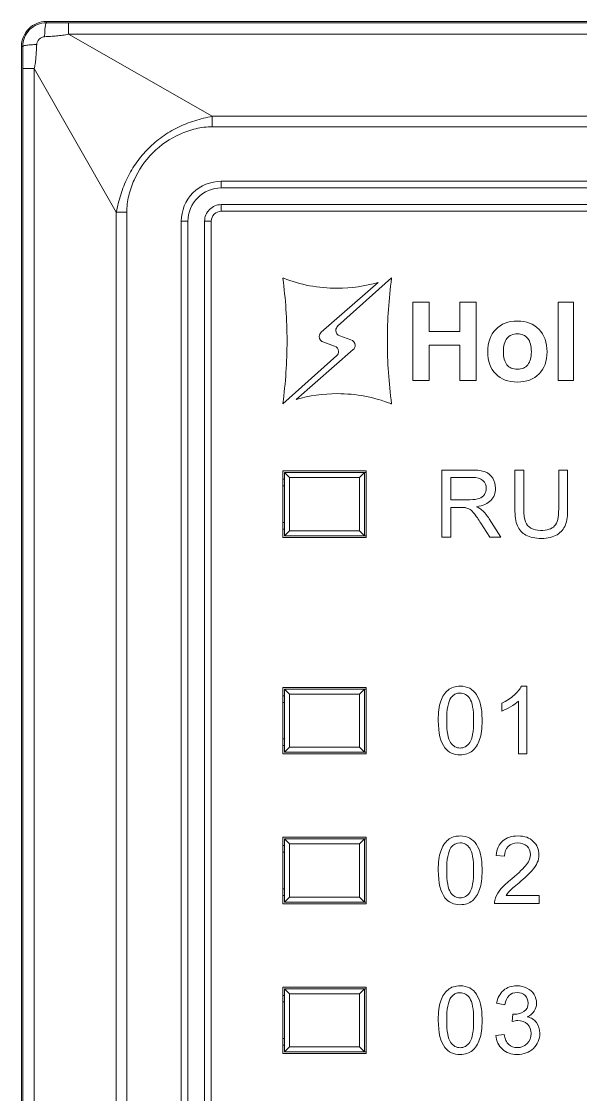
# Model space of a CAD drawing. Header units: millimetres. Extents: x 33157 to 59611, y -29750 to 1750.
# Drawn here: x 53865.92 to 53882.71, y -1703.41 to -1671.18 of the extents above; entities that cross this region are included whole.
import ezdxf

# ---------------------------------------------------------------- set-up
doc = ezdxf.new("R2010")
doc.units = ezdxf.units.MM
doc.layers.add('layer 1', color=7, linetype='Continuous', lineweight=18)

msp = doc.modelspace()

# ---------------------------------------------------------------- linework, layer by layer
at = {"layer": 'layer 1', "lineweight": 9}
for p, q in [((53866.666, -1671.185), (53866.666, -1671.222)), ((53867.33, -1671.222), (53867.33, -1671.564)), ((53865.916, -1671.935), (53865.916, -1770.435)), ((53865.954, -1672.599), (53865.954, -1672.599)), ((53865.954, -1672.599), (53865.954, -1769.77)), ((53866.295, -1672.599), (53866.295, -1672.599)), ((53866.295, -1672.599), (53866.295, -1769.77)), ((53871.646, -1674.031), (53871.646, -1674.347)), ((53871.916, -1675.985), (53871.916, -1676.185)), ((53871.916, -1676.685), (53871.916, -1676.885)), ((53868.762, -1676.915), (53868.762, -1765.454)), ((53869.078, -1676.915), (53869.078, -1765.454)), ((53870.716, -1677.185), (53870.716, -1677.185)), ((53870.716, -1677.185), (53870.716, -1765.185)), ((53870.916, -1677.185), (53870.916, -1677.185)), ((53870.916, -1677.185), (53870.916, -1765.185)), ((53871.416, -1677.185), (53871.416, -1765.185)), ((53871.616, -1677.185), (53871.616, -1765.185)), ((53873.766, -1684.685), (53873.766, -1686.685)), ((53873.816, -1684.735), (53873.816, -1686.635)), ((53873.966, -1684.885), (53873.966, -1686.485)), ((53876.066, -1684.885), (53876.066, -1686.485)), ((53876.216, -1684.735), (53876.216, -1686.635)), ((53876.266, -1684.685), (53876.266, -1686.685)), ((53873.766, -1691.185), (53873.766, -1693.185)), ((53873.816, -1691.235), (53873.816, -1693.135)), ((53873.966, -1691.385), (53873.966, -1692.985)), ((53876.066, -1691.385), (53876.066, -1692.985)), ((53876.216, -1691.235), (53876.216, -1693.135)), ((53876.266, -1691.185), (53876.266, -1693.185)), ((53873.766, -1695.685), (53873.766, -1697.685)), ((53873.816, -1695.735), (53873.816, -1697.635)), ((53873.966, -1695.885), (53873.966, -1697.485)), ((53876.066, -1695.885), (53876.066, -1697.485)), ((53876.216, -1695.735), (53876.216, -1697.635)), ((53876.266, -1695.685), (53876.266, -1697.685)), ((53873.766, -1700.185), (53873.766, -1702.185)), ((53873.816, -1700.235), (53873.816, -1702.135)), ((53873.966, -1700.385), (53873.966, -1701.985)), ((53876.066, -1700.385), (53876.066, -1701.985)), ((53876.216, -1700.235), (53876.216, -1702.135)), ((53876.266, -1700.185), (53876.266, -1702.185))]:
    msp.add_line(p, q, dxfattribs=at)
for points, knots in [([(53866.666, -1671.185), (53866.467, -1671.185), (53866.276, -1671.264), (53866.136, -1671.404), (53865.995, -1671.545), (53865.916, -1671.736), (53865.916, -1671.935)], [0, 0, 0, 0, 170798.484175, 170798.484175, 170798.484175, 341596.968351, 341596.968351, 341596.968351, 341596.968351]), ([(53866.666, -1671.222), (53866.477, -1671.222), (53866.295, -1671.297), (53866.162, -1671.43), (53866.028, -1671.564), (53865.953, -1671.746), (53865.953, -1671.935)], [0, 0, 0, 0, 170798.637232, 170798.637232, 170798.637232, 341597.274464, 341597.274464, 341597.274464, 341597.274464]), ([(53866.666, -1671.222), (53866.661, -1671.222), (53866.659, -1671.227), (53866.656, -1671.231), (53866.652, -1671.239), (53866.649, -1671.247), (53866.647, -1671.255), (53866.643, -1671.267), (53866.64, -1671.28), (53866.638, -1671.293), (53866.634, -1671.31), (53866.632, -1671.327), (53866.63, -1671.344), (53866.624, -1671.388), (53866.62, -1671.433), (53866.617, -1671.479), (53866.614, -1671.533), (53866.611, -1671.588), (53866.61, -1671.642)], [0, 0, 0, 0, 145004.452094, 145004.452094, 145004.452094, 290008.904189, 290008.904189, 290008.904189, 435013.356283, 435013.356283, 435013.356283, 580017.808377, 580017.808377, 580017.808377, 725022.260472, 725022.260472, 725022.260472, 870026.712566, 870026.712566, 870026.712566, 870026.712566]), ([(53866.373, -1671.879), (53866.376, -1671.82), (53866.404, -1671.76), (53866.448, -1671.717), (53866.491, -1671.673), (53866.551, -1671.645), (53866.61, -1671.642)], [0, 0, 0, 0, 170800.47714, 170800.47714, 170800.47714, 341600.954279, 341600.954279, 341600.954279, 341600.954279]), ([(53866.61, -1671.642), (53866.671, -1671.639), (53866.731, -1671.635), (53866.791, -1671.632), (53866.851, -1671.628), (53866.912, -1671.624), (53866.972, -1671.619), (53867.032, -1671.614), (53867.092, -1671.609), (53867.153, -1671.601), (53867.213, -1671.594), (53867.274, -1671.586), (53867.33, -1671.564)], [0, 0, 0, 0, 151454.437121, 151454.437121, 151454.437121, 302908.874242, 302908.874242, 302908.874242, 454363.311363, 454363.311363, 454363.311363, 605817.748484, 605817.748484, 605817.748484, 605817.748484]), ([(53865.953, -1671.935), (53865.953, -1671.93), (53865.958, -1671.927), (53865.962, -1671.925), (53865.97, -1671.92), (53865.978, -1671.918), (53865.986, -1671.916), (53865.998, -1671.912), (53866.011, -1671.909), (53866.024, -1671.907), (53866.041, -1671.903), (53866.058, -1671.901), (53866.075, -1671.899), (53866.12, -1671.893), (53866.165, -1671.889), (53866.21, -1671.886), (53866.264, -1671.882), (53866.319, -1671.88), (53866.373, -1671.879)], [0, 0, 0, 0, 145003.692636, 145003.692636, 145003.692636, 290007.385273, 290007.385273, 290007.385273, 435011.077909, 435011.077909, 435011.077909, 580014.770545, 580014.770545, 580014.770545, 725018.463182, 725018.463182, 725018.463182, 870022.155818, 870022.155818, 870022.155818, 870022.155818]), ([(53866.295, -1672.599), (53866.307, -1672.571), (53866.313, -1672.541), (53866.319, -1672.511), (53866.325, -1672.482), (53866.329, -1672.452), (53866.333, -1672.422), (53866.34, -1672.362), (53866.346, -1672.301), (53866.35, -1672.241), (53866.355, -1672.181), (53866.359, -1672.12), (53866.363, -1672.06), (53866.367, -1672), (53866.37, -1671.939), (53866.373, -1671.879)], [0, 0, 0, 0, 147415.574369, 147415.574369, 147415.574369, 294831.148738, 294831.148738, 294831.148738, 442246.723106, 442246.723106, 442246.723106, 589662.297475, 589662.297475, 589662.297475, 737077.871844, 737077.871844, 737077.871844, 737077.871844]), ([(53871.646, -1674.031), (53871.558, -1674.053), (53871.47, -1674.072), (53871.382, -1674.094), (53871.293, -1674.116), (53871.206, -1674.14), (53871.119, -1674.167), (53870.946, -1674.221), (53870.776, -1674.288), (53870.613, -1674.367), (53870.449, -1674.447), (53870.292, -1674.54), (53870.144, -1674.645), (53869.996, -1674.751), (53869.857, -1674.868), (53869.728, -1674.997), (53869.6, -1675.126), (53869.482, -1675.265), (53869.377, -1675.413), (53869.271, -1675.561), (53869.178, -1675.718), (53869.099, -1675.882), (53869.019, -1676.045), (53868.953, -1676.215), (53868.898, -1676.388), (53868.871, -1676.475), (53868.847, -1676.562), (53868.825, -1676.651), (53868.803, -1676.739), (53868.784, -1676.827), (53868.762, -1676.915)], [0, 0, 0, 0, 139857.089901, 139857.089901, 139857.089901, 279714.179802, 279714.179802, 279714.179802, 419571.269704, 419571.269704, 419571.269704, 559428.359605, 559428.359605, 559428.359605, 699285.449506, 699285.449506, 699285.449506, 839142.539407, 839142.539407, 839142.539407, 978999.629309, 978999.629309, 978999.629309, 1118856.71921, 1118856.71921, 1118856.71921, 1258713.809111, 1258713.809111, 1258713.809111, 1398570.899012, 1398570.899012, 1398570.899012, 1398570.899012]), ([(53871.646, -1674.347), (53871.48, -1674.347), (53871.314, -1674.369), (53871.152, -1674.407), (53870.99, -1674.445), (53870.832, -1674.499), (53870.68, -1674.567), (53870.377, -1674.703), (53870.098, -1674.895), (53869.862, -1675.131), (53869.626, -1675.367), (53869.434, -1675.646), (53869.298, -1675.949), (53869.23, -1676.1), (53869.176, -1676.259), (53869.138, -1676.421), (53869.1, -1676.583), (53869.078, -1676.749), (53869.078, -1676.915)], [0, 0, 0, 0, 145017.26239, 145017.26239, 145017.26239, 290034.52478, 290034.52478, 290034.52478, 435051.78717, 435051.78717, 435051.78717, 580069.04956, 580069.04956, 580069.04956, 725086.31195, 725086.31195, 725086.31195, 870103.57434, 870103.57434, 870103.57434, 870103.57434]), ([(53871.916, -1675.985), (53871.598, -1675.985), (53871.292, -1676.111), (53871.067, -1676.336), (53870.842, -1676.561), (53870.716, -1676.867), (53870.716, -1677.185)], [0, 0, 0, 0, 170821.543435, 170821.543435, 170821.543435, 341643.086869, 341643.086869, 341643.086869, 341643.086869]), ([(53871.916, -1676.185), (53871.651, -1676.185), (53871.396, -1676.29), (53871.209, -1676.478), (53871.021, -1676.665), (53870.916, -1676.92), (53870.916, -1677.185)], [0, 0, 0, 0, 170822.375463, 170822.375463, 170822.375463, 341644.750927, 341644.750927, 341644.750927, 341644.750927]), ([(53871.916, -1676.685), (53871.783, -1676.685), (53871.656, -1676.737), (53871.562, -1676.831), (53871.469, -1676.925), (53871.416, -1677.052), (53871.416, -1677.185)], [0, 0, 0, 0, 170824.456012, 170824.456012, 170824.456012, 341648.912024, 341648.912024, 341648.912024, 341648.912024]), ([(53871.916, -1676.885), (53871.836, -1676.885), (53871.76, -1676.916), (53871.704, -1676.973), (53871.648, -1677.029), (53871.616, -1677.105), (53871.616, -1677.185)], [0, 0, 0, 0, 170825.288193, 170825.288193, 170825.288193, 341650.576386, 341650.576386, 341650.576386, 341650.576386])]:
    msp.add_open_spline(points, degree=3, knots=knots, dxfattribs=at)
for points in [[(53899.866, -1671.185), (53899.866, -1671.185), (53866.666, -1671.185), (53866.666, -1671.185)], [(53866.666, -1671.222), (53866.887, -1671.222), (53867.109, -1671.222), (53867.33, -1671.222)], [(53867.33, -1671.222), (53867.33, -1671.222), (53899.202, -1671.222), (53899.202, -1671.222)], [(53867.33, -1671.564), (53867.33, -1671.564), (53899.202, -1671.564), (53899.202, -1671.564)], [(53867.33, -1671.564), (53867.33, -1671.564), (53871.646, -1674.031), (53871.646, -1674.031)], [(53865.953, -1671.935), (53865.953, -1671.935), (53865.916, -1671.935), (53865.916, -1671.935)], [(53865.954, -1672.599), (53865.954, -1672.378), (53865.953, -1672.156), (53865.953, -1671.935)], [(53865.954, -1672.599), (53865.954, -1672.599), (53866.295, -1672.599), (53866.295, -1672.599)], [(53866.295, -1672.599), (53866.295, -1672.599), (53868.762, -1676.915), (53868.762, -1676.915)], [(53894.885, -1674.031), (53894.885, -1674.031), (53871.646, -1674.031), (53871.646, -1674.031)], [(53894.885, -1674.347), (53894.885, -1674.347), (53871.646, -1674.347), (53871.646, -1674.347)], [(53871.916, -1675.985), (53871.916, -1675.985), (53894.616, -1675.985), (53894.616, -1675.985)], [(53871.916, -1676.185), (53871.916, -1676.185), (53894.616, -1676.185), (53894.616, -1676.185)], [(53894.616, -1676.685), (53894.616, -1676.685), (53871.916, -1676.685), (53871.916, -1676.685)], [(53894.616, -1676.885), (53894.616, -1676.885), (53871.916, -1676.885), (53871.916, -1676.885)], [(53869.078, -1676.915), (53869.078, -1676.915), (53868.762, -1676.915), (53868.762, -1676.915)], [(53870.716, -1677.185), (53870.716, -1677.185), (53870.916, -1677.185), (53870.916, -1677.185)], [(53871.616, -1677.185), (53871.616, -1677.185), (53871.416, -1677.185), (53871.416, -1677.185)], [(53876.266, -1684.685), (53876.266, -1684.685), (53873.766, -1684.685), (53873.766, -1684.685)], [(53873.816, -1684.935), (53873.816, -1684.935), (53873.766, -1684.935), (53873.766, -1684.935)], [(53873.816, -1684.735), (53873.816, -1684.735), (53876.266, -1684.735), (53876.266, -1684.735)], [(53873.816, -1684.735), (53873.816, -1684.735), (53873.966, -1684.885), (53873.966, -1684.885)], [(53876.066, -1684.885), (53876.066, -1684.885), (53873.966, -1684.885), (53873.966, -1684.885)], [(53876.216, -1684.735), (53876.216, -1684.735), (53876.066, -1684.885), (53876.066, -1684.885)], [(53873.816, -1685.135), (53873.816, -1685.135), (53873.766, -1685.135), (53873.766, -1685.135)], [(53873.766, -1686.235), (53873.766, -1686.235), (53873.816, -1686.235), (53873.816, -1686.235)], [(53873.766, -1686.435), (53873.766, -1686.435), (53873.816, -1686.435), (53873.816, -1686.435)], [(53873.816, -1686.635), (53873.816, -1686.635), (53873.966, -1686.485), (53873.966, -1686.485)], [(53873.966, -1686.485), (53873.966, -1686.485), (53876.066, -1686.485), (53876.066, -1686.485)], [(53876.216, -1686.635), (53876.216, -1686.635), (53876.066, -1686.485), (53876.066, -1686.485)], [(53873.766, -1686.685), (53873.766, -1686.685), (53876.266, -1686.685), (53876.266, -1686.685)], [(53873.816, -1686.635), (53873.816, -1686.635), (53876.266, -1686.635), (53876.266, -1686.635)], [(53876.266, -1691.185), (53876.266, -1691.185), (53873.766, -1691.185), (53873.766, -1691.185)], [(53873.816, -1691.235), (53873.816, -1691.235), (53876.266, -1691.235), (53876.266, -1691.235)], [(53873.816, -1691.235), (53873.816, -1691.235), (53873.966, -1691.385), (53873.966, -1691.385)], [(53876.066, -1691.385), (53876.066, -1691.385), (53873.966, -1691.385), (53873.966, -1691.385)], [(53876.216, -1691.235), (53876.216, -1691.235), (53876.066, -1691.385), (53876.066, -1691.385)], [(53873.816, -1691.435), (53873.816, -1691.435), (53873.766, -1691.435), (53873.766, -1691.435)], [(53873.816, -1691.635), (53873.816, -1691.635), (53873.766, -1691.635), (53873.766, -1691.635)], [(53873.766, -1692.735), (53873.766, -1692.735), (53873.816, -1692.735), (53873.816, -1692.735)], [(53873.766, -1692.935), (53873.766, -1692.935), (53873.816, -1692.935), (53873.816, -1692.935)], [(53873.816, -1693.135), (53873.816, -1693.135), (53873.966, -1692.985), (53873.966, -1692.985)], [(53873.966, -1692.985), (53873.966, -1692.985), (53876.066, -1692.985), (53876.066, -1692.985)], [(53876.216, -1693.135), (53876.216, -1693.135), (53876.066, -1692.985), (53876.066, -1692.985)], [(53873.766, -1693.185), (53873.766, -1693.185), (53876.266, -1693.185), (53876.266, -1693.185)], [(53873.816, -1693.135), (53873.816, -1693.135), (53876.266, -1693.135), (53876.266, -1693.135)], [(53876.266, -1695.685), (53876.266, -1695.685), (53873.766, -1695.685), (53873.766, -1695.685)], [(53873.816, -1695.735), (53873.816, -1695.735), (53876.266, -1695.735), (53876.266, -1695.735)], [(53873.816, -1695.735), (53873.816, -1695.735), (53873.966, -1695.885), (53873.966, -1695.885)], [(53876.066, -1695.885), (53876.066, -1695.885), (53873.966, -1695.885), (53873.966, -1695.885)], [(53876.216, -1695.735), (53876.216, -1695.735), (53876.066, -1695.885), (53876.066, -1695.885)], [(53873.816, -1695.935), (53873.816, -1695.935), (53873.766, -1695.935), (53873.766, -1695.935)], [(53873.816, -1696.135), (53873.816, -1696.135), (53873.766, -1696.135), (53873.766, -1696.135)], [(53873.766, -1697.235), (53873.766, -1697.235), (53873.816, -1697.235), (53873.816, -1697.235)], [(53873.766, -1697.435), (53873.766, -1697.435), (53873.816, -1697.435), (53873.816, -1697.435)], [(53873.816, -1697.635), (53873.816, -1697.635), (53873.966, -1697.485), (53873.966, -1697.485)], [(53873.966, -1697.485), (53873.966, -1697.485), (53876.066, -1697.485), (53876.066, -1697.485)], [(53876.216, -1697.635), (53876.216, -1697.635), (53876.066, -1697.485), (53876.066, -1697.485)], [(53873.766, -1697.685), (53873.766, -1697.685), (53876.266, -1697.685), (53876.266, -1697.685)], [(53873.816, -1697.635), (53873.816, -1697.635), (53876.266, -1697.635), (53876.266, -1697.635)], [(53876.266, -1700.185), (53876.266, -1700.185), (53873.766, -1700.185), (53873.766, -1700.185)], [(53873.816, -1700.435), (53873.816, -1700.435), (53873.766, -1700.435), (53873.766, -1700.435)], [(53873.816, -1700.235), (53873.816, -1700.235), (53876.266, -1700.235), (53876.266, -1700.235)], [(53873.816, -1700.235), (53873.816, -1700.235), (53873.966, -1700.385), (53873.966, -1700.385)], [(53876.066, -1700.385), (53876.066, -1700.385), (53873.966, -1700.385), (53873.966, -1700.385)], [(53876.216, -1700.235), (53876.216, -1700.235), (53876.066, -1700.385), (53876.066, -1700.385)], [(53873.816, -1700.635), (53873.816, -1700.635), (53873.766, -1700.635), (53873.766, -1700.635)], [(53873.766, -1701.735), (53873.766, -1701.735), (53873.816, -1701.735), (53873.816, -1701.735)], [(53873.766, -1701.935), (53873.766, -1701.935), (53873.816, -1701.935), (53873.816, -1701.935)], [(53873.816, -1702.135), (53873.816, -1702.135), (53873.966, -1701.985), (53873.966, -1701.985)], [(53873.966, -1701.985), (53873.966, -1701.985), (53876.066, -1701.985), (53876.066, -1701.985)], [(53876.216, -1702.135), (53876.216, -1702.135), (53876.066, -1701.985), (53876.066, -1701.985)], [(53873.766, -1702.185), (53873.766, -1702.185), (53876.266, -1702.185), (53876.266, -1702.185)], [(53873.816, -1702.135), (53873.816, -1702.135), (53876.266, -1702.135), (53876.266, -1702.135)]]:
    msp.add_open_spline(points, degree=3, dxfattribs=at)
at = {"layer": 'layer 1'}
for points, knots in [([(53875.321, -1680.934), (53875.321, -1680.934), (53875.321, -1680.934), (53875.321, -1680.934), (53875.321, -1680.934), (53874.995, -1680.815), (53874.995, -1680.815), (53874.918, -1680.799), (53874.86, -1680.73), (53874.86, -1680.649), (53874.86, -1680.598), (53874.883, -1680.552), (53874.918, -1680.521), (53874.918, -1680.521), (53874.918, -1680.52), (53874.918, -1680.52), (53874.918, -1680.52), (53876.627, -1679.026), (53876.627, -1679.026), (53876.237, -1679.137), (53875.825, -1679.198), (53875.399, -1679.198), (53874.831, -1679.198), (53874.289, -1679.091), (53873.791, -1678.898), (53873.782, -1678.895), (53873.774, -1678.893), (53873.766, -1678.89), (53873.766, -1678.89), (53873.766, -1678.9), (53873.766, -1678.9), (53873.848, -1679.515), (53873.892, -1680.142), (53873.892, -1680.78), (53873.892, -1681.417), (53873.848, -1682.044), (53873.766, -1682.659), (53873.766, -1682.659), (53873.766, -1682.672), (53873.766, -1682.672), (53873.766, -1682.672), (53875.387, -1681.22), (53875.387, -1681.22), (53875.387, -1681.22), (53875.387, -1681.219), (53875.387, -1681.219), (53875.419, -1681.188), (53875.439, -1681.144), (53875.439, -1681.096), (53875.439, -1681.02), (53875.389, -1680.957), (53875.321, -1680.934)], [0, 0, 0, 0, 136635.567863, 136635.567863, 136635.567863, 273271.135725, 273271.135725, 273271.135725, 409906.703588, 409906.703588, 409906.703588, 546542.271451, 546542.271451, 546542.271451, 683177.839313, 683177.839313, 683177.839313, 819813.407176, 819813.407176, 819813.407176, 956448.975039, 956448.975039, 956448.975039, 1093084.542901, 1093084.542901, 1093084.542901, 1229720.110764, 1229720.110764, 1229720.110764, 1366355.678627, 1366355.678627, 1366355.678627, 1502991.24649, 1502991.24649, 1502991.24649, 1639626.814352, 1639626.814352, 1639626.814352, 1776262.382215, 1776262.382215, 1776262.382215, 1912897.950078, 1912897.950078, 1912897.950078, 2049533.51794, 2049533.51794, 2049533.51794, 2186169.085803, 2186169.085803, 2186169.085803, 2322804.653666, 2322804.653666, 2322804.653666, 2322804.653666]), ([(53875.477, -1680.626), (53875.477, -1680.626), (53875.477, -1680.627), (53875.477, -1680.627), (53875.477, -1680.627), (53875.803, -1680.746), (53875.803, -1680.746), (53875.88, -1680.762), (53875.938, -1680.83), (53875.938, -1680.912), (53875.938, -1680.963), (53875.915, -1681.009), (53875.879, -1681.04), (53875.879, -1681.04), (53875.88, -1681.041), (53875.88, -1681.041), (53875.88, -1681.041), (53874.171, -1682.535), (53874.171, -1682.535), (53874.561, -1682.424), (53874.973, -1682.363), (53875.399, -1682.363), (53875.966, -1682.363), (53876.508, -1682.47), (53877.007, -1682.663), (53877.015, -1682.666), (53877.024, -1682.669), (53877.032, -1682.671), (53877.032, -1682.671), (53877.032, -1682.661), (53877.032, -1682.661), (53876.949, -1682.046), (53876.906, -1681.419), (53876.906, -1680.781), (53876.906, -1680.144), (53876.949, -1679.517), (53877.032, -1678.902), (53877.032, -1678.902), (53877.032, -1678.889), (53877.032, -1678.889), (53877.032, -1678.889), (53875.411, -1680.341), (53875.411, -1680.341), (53875.411, -1680.341), (53875.411, -1680.342), (53875.411, -1680.342), (53875.379, -1680.373), (53875.358, -1680.417), (53875.358, -1680.465), (53875.358, -1680.541), (53875.408, -1680.604), (53875.477, -1680.626)], [0, 0, 0, 0, 136640.738205, 136640.738205, 136640.738205, 273281.476409, 273281.476409, 273281.476409, 409922.214614, 409922.214614, 409922.214614, 546562.952818, 546562.952818, 546562.952818, 683203.691023, 683203.691023, 683203.691023, 819844.429228, 819844.429228, 819844.429228, 956485.167432, 956485.167432, 956485.167432, 1093125.905637, 1093125.905637, 1093125.905637, 1229766.643841, 1229766.643841, 1229766.643841, 1366407.382046, 1366407.382046, 1366407.382046, 1503048.120251, 1503048.120251, 1503048.120251, 1639688.858455, 1639688.858455, 1639688.858455, 1776329.59666, 1776329.59666, 1776329.59666, 1912970.334864, 1912970.334864, 1912970.334864, 2049611.073069, 2049611.073069, 2049611.073069, 2186251.811273, 2186251.811273, 2186251.811273, 2322892.549478, 2322892.549478, 2322892.549478, 2322892.549478]), ([(53877.668, -1679.616), (53877.668, -1679.616), (53877.914, -1679.616), (53877.914, -1679.616), (53877.914, -1679.616), (53878.161, -1679.616), (53878.161, -1679.616), (53878.161, -1679.616), (53878.161, -1680.497), (53878.161, -1680.497), (53878.161, -1680.497), (53879.082, -1680.497), (53879.082, -1680.497), (53879.082, -1680.497), (53879.082, -1679.616), (53879.082, -1679.616), (53879.082, -1679.616), (53879.327, -1679.616), (53879.327, -1679.616), (53879.327, -1679.616), (53879.574, -1679.616), (53879.574, -1679.616), (53879.574, -1679.616), (53879.574, -1681.97), (53879.574, -1681.97), (53879.574, -1681.97), (53879.329, -1681.97), (53879.329, -1681.97), (53879.329, -1681.97), (53879.082, -1681.97), (53879.082, -1681.97), (53879.082, -1681.97), (53879.082, -1680.903), (53879.082, -1680.903), (53879.082, -1680.903), (53878.161, -1680.903), (53878.161, -1680.903), (53878.161, -1680.903), (53878.161, -1681.97), (53878.161, -1681.97), (53878.161, -1681.97), (53877.915, -1681.97), (53877.915, -1681.97), (53877.915, -1681.97), (53877.668, -1681.97), (53877.668, -1681.97), (53877.668, -1681.97), (53877.668, -1679.616), (53877.668, -1679.616)], [0, 0, 0, 0, 136981.13432, 136981.13432, 136981.13432, 273962.268641, 273962.268641, 273962.268641, 410943.402961, 410943.402961, 410943.402961, 547924.537282, 547924.537282, 547924.537282, 684905.671602, 684905.671602, 684905.671602, 821886.805922, 821886.805922, 821886.805922, 958867.940243, 958867.940243, 958867.940243, 1095849.074563, 1095849.074563, 1095849.074563, 1232830.208883, 1232830.208883, 1232830.208883, 1369811.343204, 1369811.343204, 1369811.343204, 1506792.477524, 1506792.477524, 1506792.477524, 1643773.611845, 1643773.611845, 1643773.611845, 1780754.746165, 1780754.746165, 1780754.746165, 1917735.880485, 1917735.880485, 1917735.880485, 2054717.014806, 2054717.014806, 2054717.014806, 2191698.149126, 2191698.149126, 2191698.149126, 2191698.149126]), ([(53882.036, -1679.616), (53882.036, -1679.616), (53882.264, -1679.616), (53882.264, -1679.616), (53882.264, -1679.616), (53882.495, -1679.616), (53882.495, -1679.616), (53882.495, -1679.616), (53882.495, -1681.97), (53882.495, -1681.97), (53882.495, -1681.97), (53882.266, -1681.97), (53882.266, -1681.97), (53882.266, -1681.97), (53882.036, -1681.97), (53882.036, -1681.97), (53882.036, -1681.97), (53882.036, -1679.616), (53882.036, -1679.616)], [0, 0, 0, 0, 145057.111136, 145057.111136, 145057.111136, 290114.222271, 290114.222271, 290114.222271, 435171.333407, 435171.333407, 435171.333407, 580228.444542, 580228.444542, 580228.444542, 725285.555678, 725285.555678, 725285.555678, 870342.666813, 870342.666813, 870342.666813, 870342.666813]), ([(53880.159, -1681.771), (53879.998, -1681.608), (53879.918, -1681.387), (53879.918, -1681.11), (53879.918, -1680.826), (53879.998, -1680.6), (53880.159, -1680.433), (53880.32, -1680.266), (53880.536, -1680.183), (53880.809, -1680.183), (53881.083, -1680.183), (53881.301, -1680.266), (53881.461, -1680.433), (53881.621, -1680.6), (53881.701, -1680.826), (53881.701, -1681.11), (53881.701, -1681.387), (53881.621, -1681.608), (53881.461, -1681.771), (53881.301, -1681.934), (53881.083, -1682.016), (53880.809, -1682.016), (53880.536, -1682.016), (53880.32, -1681.934), (53880.159, -1681.771)], [0, 0, 0, 0, 141827.052671, 141827.052671, 141827.052671, 283654.105342, 283654.105342, 283654.105342, 425481.158013, 425481.158013, 425481.158013, 567308.210683, 567308.210683, 567308.210683, 709135.263354, 709135.263354, 709135.263354, 850962.316025, 850962.316025, 850962.316025, 992789.368696, 992789.368696, 992789.368696, 1134616.421367, 1134616.421367, 1134616.421367, 1134616.421367]), ([(53881.122, -1681.497), (53881.194, -1681.407), (53881.23, -1681.276), (53881.23, -1681.104), (53881.23, -1680.929), (53881.194, -1680.795), (53881.122, -1680.704), (53881.05, -1680.613), (53880.946, -1680.568), (53880.809, -1680.568), (53880.672, -1680.568), (53880.568, -1680.613), (53880.496, -1680.704), (53880.425, -1680.795), (53880.389, -1680.929), (53880.389, -1681.104), (53880.389, -1681.276), (53880.425, -1681.407), (53880.496, -1681.497), (53880.568, -1681.586), (53880.672, -1681.631), (53880.809, -1681.631), (53880.946, -1681.631), (53881.05, -1681.586), (53881.122, -1681.497)], [0, 0, 0, 0, 141828.25407, 141828.25407, 141828.25407, 283656.508141, 283656.508141, 283656.508141, 425484.762211, 425484.762211, 425484.762211, 567313.016282, 567313.016282, 567313.016282, 709141.270352, 709141.270352, 709141.270352, 850969.524422, 850969.524422, 850969.524422, 992797.778493, 992797.778493, 992797.778493, 1134626.032563, 1134626.032563, 1134626.032563, 1134626.032563]), ([(53878.539, -1686.678), (53878.539, -1686.678), (53878.539, -1684.657), (53878.539, -1684.657), (53878.539, -1684.657), (53879.434, -1684.657), (53879.434, -1684.657), (53879.614, -1684.657), (53879.751, -1684.675), (53879.845, -1684.712), (53879.938, -1684.748), (53880.013, -1684.812), (53880.069, -1684.903), (53880.125, -1684.995), (53880.153, -1685.097), (53880.153, -1685.208), (53880.153, -1685.351), (53880.106, -1685.472), (53880.014, -1685.57), (53879.921, -1685.669), (53879.778, -1685.731), (53879.584, -1685.758), (53879.655, -1685.791), (53879.709, -1685.825), (53879.746, -1685.858), (53879.824, -1685.93), (53879.897, -1686.02), (53879.967, -1686.127), (53879.967, -1686.127), (53880.316, -1686.678), (53880.316, -1686.678), (53880.316, -1686.678), (53879.982, -1686.678), (53879.982, -1686.678), (53879.982, -1686.678), (53879.715, -1686.257), (53879.715, -1686.257), (53879.637, -1686.135), (53879.573, -1686.043), (53879.523, -1685.978), (53879.472, -1685.914), (53879.427, -1685.869), (53879.387, -1685.843), (53879.347, -1685.818), (53879.306, -1685.8), (53879.265, -1685.79), (53879.235, -1685.783), (53879.185, -1685.78), (53879.116, -1685.78), (53879.116, -1685.78), (53878.807, -1685.78), (53878.807, -1685.78), (53878.807, -1685.78), (53878.807, -1686.678), (53878.807, -1686.678), (53878.807, -1686.678), (53878.539, -1686.678), (53878.539, -1686.678)], [0, 0, 0, 0, 136179.93993, 136179.93993, 136179.93993, 272359.879859, 272359.879859, 272359.879859, 408539.819789, 408539.819789, 408539.819789, 544719.759718, 544719.759718, 544719.759718, 680899.699648, 680899.699648, 680899.699648, 817079.639577, 817079.639577, 817079.639577, 953259.579507, 953259.579507, 953259.579507, 1089439.519437, 1089439.519437, 1089439.519437, 1225619.459366, 1225619.459366, 1225619.459366, 1361799.399296, 1361799.399296, 1361799.399296, 1497979.339225, 1497979.339225, 1497979.339225, 1634159.279155, 1634159.279155, 1634159.279155, 1770339.219085, 1770339.219085, 1770339.219085, 1906519.159014, 1906519.159014, 1906519.159014, 2042699.098944, 2042699.098944, 2042699.098944, 2178879.038873, 2178879.038873, 2178879.038873, 2315058.978803, 2315058.978803, 2315058.978803, 2451238.918732, 2451238.918732, 2451238.918732, 2587418.858662, 2587418.858662, 2587418.858662, 2587418.858662]), ([(53882.051, -1684.657), (53882.051, -1684.657), (53882.32, -1684.657), (53882.32, -1684.657), (53882.32, -1684.657), (53882.32, -1685.824), (53882.32, -1685.824), (53882.32, -1686.027), (53882.297, -1686.188), (53882.251, -1686.308), (53882.205, -1686.427), (53882.122, -1686.524), (53882.003, -1686.599), (53881.883, -1686.674), (53881.726, -1686.712), (53881.531, -1686.712), (53881.343, -1686.712), (53881.188, -1686.679), (53881.068, -1686.614), (53880.948, -1686.548), (53880.862, -1686.454), (53880.811, -1686.331), (53880.759, -1686.207), (53880.734, -1686.038), (53880.734, -1685.824), (53880.734, -1685.824), (53880.734, -1684.657), (53880.734, -1684.657), (53880.734, -1684.657), (53881.002, -1684.657), (53881.002, -1684.657), (53881.002, -1684.657), (53881.002, -1685.823), (53881.002, -1685.823), (53881.002, -1685.999), (53881.018, -1686.129), (53881.051, -1686.212), (53881.083, -1686.295), (53881.138, -1686.359), (53881.218, -1686.404), (53881.297, -1686.449), (53881.394, -1686.472), (53881.508, -1686.472), (53881.704, -1686.472), (53881.844, -1686.427), (53881.927, -1686.338), (53882.01, -1686.249), (53882.051, -1686.077), (53882.051, -1685.823), (53882.051, -1685.823), (53882.051, -1684.657), (53882.051, -1684.657)], [0, 0, 0, 0, 136659.719493, 136659.719493, 136659.719493, 273319.438985, 273319.438985, 273319.438985, 409979.158478, 409979.158478, 409979.158478, 546638.877971, 546638.877971, 546638.877971, 683298.597463, 683298.597463, 683298.597463, 819958.316956, 819958.316956, 819958.316956, 956618.036449, 956618.036449, 956618.036449, 1093277.755942, 1093277.755942, 1093277.755942, 1229937.475434, 1229937.475434, 1229937.475434, 1366597.194927, 1366597.194927, 1366597.194927, 1503256.91442, 1503256.91442, 1503256.91442, 1639916.633912, 1639916.633912, 1639916.633912, 1776576.353405, 1776576.353405, 1776576.353405, 1913236.072898, 1913236.072898, 1913236.072898, 2049895.79239, 2049895.79239, 2049895.79239, 2186555.511883, 2186555.511883, 2186555.511883, 2323215.231376, 2323215.231376, 2323215.231376, 2323215.231376]), ([(53878.807, -1685.549), (53878.807, -1685.549), (53879.381, -1685.549), (53879.381, -1685.549), (53879.503, -1685.549), (53879.598, -1685.536), (53879.667, -1685.511), (53879.735, -1685.486), (53879.787, -1685.445), (53879.823, -1685.389), (53879.858, -1685.334), (53879.876, -1685.274), (53879.876, -1685.208), (53879.876, -1685.113), (53879.842, -1685.034), (53879.773, -1684.972), (53879.704, -1684.91), (53879.595, -1684.88), (53879.445, -1684.88), (53879.445, -1684.88), (53878.807, -1684.88), (53878.807, -1684.88), (53878.807, -1684.88), (53878.807, -1685.549), (53878.807, -1685.549)], [0, 0, 0, 0, 141831.216941, 141831.216941, 141831.216941, 283662.433882, 283662.433882, 283662.433882, 425493.650823, 425493.650823, 425493.650823, 567324.867764, 567324.867764, 567324.867764, 709156.084705, 709156.084705, 709156.084705, 850987.301646, 850987.301646, 850987.301646, 992818.518586, 992818.518586, 992818.518586, 1134649.735527, 1134649.735527, 1134649.735527, 1134649.735527]), ([(53878.434, -1692.18), (53878.434, -1691.942), (53878.459, -1691.749), (53878.508, -1691.603), (53878.557, -1691.457), (53878.63, -1691.345), (53878.727, -1691.266), (53878.823, -1691.188), (53878.945, -1691.148), (53879.092, -1691.148), (53879.2, -1691.148), (53879.295, -1691.17), (53879.377, -1691.214), (53879.459, -1691.258), (53879.527, -1691.321), (53879.58, -1691.403), (53879.632, -1691.485), (53879.674, -1691.585), (53879.704, -1691.703), (53879.734, -1691.821), (53879.749, -1691.981), (53879.749, -1692.18), (53879.749, -1692.418), (53879.725, -1692.609), (53879.676, -1692.755), (53879.628, -1692.902), (53879.555, -1693.014), (53879.458, -1693.093), (53879.362, -1693.172), (53879.239, -1693.212), (53879.092, -1693.212), (53878.897, -1693.212), (53878.745, -1693.142), (53878.634, -1693.004), (53878.501, -1692.834), (53878.434, -1692.56), (53878.434, -1692.18)], [0, 0, 0, 0, 138612.278268, 138612.278268, 138612.278268, 277224.556536, 277224.556536, 277224.556536, 415836.834804, 415836.834804, 415836.834804, 554449.113072, 554449.113072, 554449.113072, 693061.39134, 693061.39134, 693061.39134, 831673.669607, 831673.669607, 831673.669607, 970285.947875, 970285.947875, 970285.947875, 1108898.226143, 1108898.226143, 1108898.226143, 1247510.504411, 1247510.504411, 1247510.504411, 1386122.782679, 1386122.782679, 1386122.782679, 1524735.060947, 1524735.060947, 1524735.060947, 1663347.339215, 1663347.339215, 1663347.339215, 1663347.339215]), ([(53878.688, -1692.181), (53878.688, -1692.514), (53878.727, -1692.735), (53878.804, -1692.844), (53878.882, -1692.954), (53878.978, -1693.008), (53879.092, -1693.008), (53879.206, -1693.008), (53879.302, -1692.953), (53879.379, -1692.844), (53879.457, -1692.734), (53879.495, -1692.513), (53879.495, -1692.181), (53879.495, -1691.849), (53879.457, -1691.628), (53879.379, -1691.519), (53879.302, -1691.409), (53879.205, -1691.355), (53879.089, -1691.355), (53878.975, -1691.355), (53878.884, -1691.403), (53878.816, -1691.499), (53878.731, -1691.622), (53878.688, -1691.85), (53878.688, -1692.181)], [0, 0, 0, 0, 141838.910678, 141838.910678, 141838.910678, 283677.821356, 283677.821356, 283677.821356, 425516.732034, 425516.732034, 425516.732034, 567355.642713, 567355.642713, 567355.642713, 709194.553391, 709194.553391, 709194.553391, 851033.464069, 851033.464069, 851033.464069, 992872.374747, 992872.374747, 992872.374747, 1134711.285425, 1134711.285425, 1134711.285425, 1134711.285425]), ([(53881.092, -1693.178), (53881.092, -1693.178), (53880.844, -1693.178), (53880.844, -1693.178), (53880.844, -1693.178), (53880.844, -1691.596), (53880.844, -1691.596), (53880.784, -1691.654), (53880.705, -1691.711), (53880.608, -1691.767), (53880.511, -1691.824), (53880.424, -1691.867), (53880.347, -1691.895), (53880.347, -1691.895), (53880.347, -1691.656), (53880.347, -1691.656), (53880.486, -1691.591), (53880.607, -1691.512), (53880.711, -1691.418), (53880.815, -1691.326), (53880.889, -1691.236), (53880.932, -1691.148), (53880.932, -1691.148), (53881.092, -1691.148), (53881.092, -1691.148), (53881.092, -1691.148), (53881.092, -1693.178), (53881.092, -1693.178)], [0, 0, 0, 0, 140671.468364, 140671.468364, 140671.468364, 281342.936728, 281342.936728, 281342.936728, 422014.405092, 422014.405092, 422014.405092, 562685.873455, 562685.873455, 562685.873455, 703357.341819, 703357.341819, 703357.341819, 844028.810183, 844028.810183, 844028.810183, 984700.278547, 984700.278547, 984700.278547, 1125371.746911, 1125371.746911, 1125371.746911, 1266043.215275, 1266043.215275, 1266043.215275, 1266043.215275]), ([(53878.434, -1696.68), (53878.434, -1696.442), (53878.459, -1696.249), (53878.508, -1696.103), (53878.557, -1695.957), (53878.63, -1695.845), (53878.727, -1695.766), (53878.823, -1695.688), (53878.945, -1695.648), (53879.092, -1695.648), (53879.2, -1695.648), (53879.295, -1695.67), (53879.377, -1695.714), (53879.459, -1695.758), (53879.527, -1695.821), (53879.58, -1695.903), (53879.632, -1695.985), (53879.674, -1696.085), (53879.704, -1696.203), (53879.734, -1696.321), (53879.749, -1696.481), (53879.749, -1696.68), (53879.749, -1696.918), (53879.725, -1697.109), (53879.676, -1697.255), (53879.628, -1697.402), (53879.555, -1697.514), (53879.458, -1697.593), (53879.362, -1697.672), (53879.239, -1697.712), (53879.092, -1697.712), (53878.897, -1697.712), (53878.745, -1697.642), (53878.634, -1697.504), (53878.501, -1697.334), (53878.434, -1697.06), (53878.434, -1696.68)], [0, 0, 0, 0, 138618.223621, 138618.223621, 138618.223621, 277236.447241, 277236.447241, 277236.447241, 415854.670862, 415854.670862, 415854.670862, 554472.894483, 554472.894483, 554472.894483, 693091.118103, 693091.118103, 693091.118103, 831709.341724, 831709.341724, 831709.341724, 970327.565345, 970327.565345, 970327.565345, 1108945.788966, 1108945.788966, 1108945.788966, 1247564.012586, 1247564.012586, 1247564.012586, 1386182.236207, 1386182.236207, 1386182.236207, 1524800.459828, 1524800.459828, 1524800.459828, 1663418.683448, 1663418.683448, 1663418.683448, 1663418.683448]), ([(53878.688, -1696.681), (53878.688, -1697.014), (53878.727, -1697.235), (53878.804, -1697.344), (53878.882, -1697.454), (53878.978, -1697.508), (53879.092, -1697.508), (53879.206, -1697.508), (53879.302, -1697.453), (53879.379, -1697.344), (53879.457, -1697.234), (53879.495, -1697.013), (53879.495, -1696.681), (53879.495, -1696.349), (53879.457, -1696.128), (53879.379, -1696.019), (53879.302, -1695.909), (53879.205, -1695.855), (53879.089, -1695.855), (53878.975, -1695.855), (53878.884, -1695.903), (53878.816, -1695.999), (53878.731, -1696.122), (53878.688, -1696.35), (53878.688, -1696.681)], [0, 0, 0, 0, 141844.994775, 141844.994775, 141844.994775, 283689.989549, 283689.989549, 283689.989549, 425534.984324, 425534.984324, 425534.984324, 567379.979098, 567379.979098, 567379.979098, 709224.973873, 709224.973873, 709224.973873, 851069.968647, 851069.968647, 851069.968647, 992914.963422, 992914.963422, 992914.963422, 1134759.958197, 1134759.958197, 1134759.958197, 1134759.958197]), ([(53881.462, -1697.441), (53881.462, -1697.441), (53881.462, -1697.678), (53881.462, -1697.678), (53881.462, -1697.678), (53880.124, -1697.678), (53880.124, -1697.678), (53880.122, -1697.618), (53880.132, -1697.561), (53880.153, -1697.505), (53880.187, -1697.414), (53880.242, -1697.324), (53880.318, -1697.236), (53880.394, -1697.148), (53880.502, -1697.047), (53880.643, -1696.932), (53880.861, -1696.751), (53881.01, -1696.609), (53881.088, -1696.504), (53881.166, -1696.398), (53881.205, -1696.299), (53881.205, -1696.204), (53881.205, -1696.106), (53881.17, -1696.023), (53881.099, -1695.956), (53881.028, -1695.888), (53880.936, -1695.855), (53880.823, -1695.855), (53880.703, -1695.855), (53880.607, -1695.89), (53880.535, -1695.962), (53880.463, -1696.033), (53880.427, -1696.132), (53880.426, -1696.258), (53880.426, -1696.258), (53880.172, -1696.233), (53880.172, -1696.233), (53880.189, -1696.043), (53880.255, -1695.898), (53880.369, -1695.798), (53880.483, -1695.698), (53880.636, -1695.648), (53880.829, -1695.648), (53881.022, -1695.648), (53881.176, -1695.702), (53881.289, -1695.81), (53881.402, -1695.918), (53881.459, -1696.051), (53881.459, -1696.21), (53881.459, -1696.291), (53881.442, -1696.371), (53881.409, -1696.449), (53881.376, -1696.527), (53881.321, -1696.609), (53881.244, -1696.696), (53881.167, -1696.782), (53881.04, -1696.901), (53880.862, -1697.052), (53880.713, -1697.177), (53880.617, -1697.261), (53880.575, -1697.306), (53880.532, -1697.351), (53880.497, -1697.395), (53880.47, -1697.441), (53880.47, -1697.441), (53881.462, -1697.441), (53881.462, -1697.441)], [0, 0, 0, 0, 135687.307653, 135687.307653, 135687.307653, 271374.615305, 271374.615305, 271374.615305, 407061.922958, 407061.922958, 407061.922958, 542749.230611, 542749.230611, 542749.230611, 678436.538264, 678436.538264, 678436.538264, 814123.845916, 814123.845916, 814123.845916, 949811.153569, 949811.153569, 949811.153569, 1085498.461222, 1085498.461222, 1085498.461222, 1221185.768874, 1221185.768874, 1221185.768874, 1356873.076527, 1356873.076527, 1356873.076527, 1492560.38418, 1492560.38418, 1492560.38418, 1628247.691833, 1628247.691833, 1628247.691833, 1763934.999485, 1763934.999485, 1763934.999485, 1899622.307138, 1899622.307138, 1899622.307138, 2035309.614791, 2035309.614791, 2035309.614791, 2170996.922443, 2170996.922443, 2170996.922443, 2306684.230096, 2306684.230096, 2306684.230096, 2442371.537749, 2442371.537749, 2442371.537749, 2578058.845401, 2578058.845401, 2578058.845401, 2713746.153054, 2713746.153054, 2713746.153054, 2849433.460707, 2849433.460707, 2849433.460707, 2985120.76836, 2985120.76836, 2985120.76836, 2985120.76836]), ([(53878.434, -1701.18), (53878.434, -1700.942), (53878.459, -1700.749), (53878.508, -1700.603), (53878.557, -1700.457), (53878.63, -1700.345), (53878.727, -1700.266), (53878.823, -1700.188), (53878.945, -1700.148), (53879.092, -1700.148), (53879.2, -1700.148), (53879.295, -1700.17), (53879.377, -1700.214), (53879.459, -1700.258), (53879.527, -1700.321), (53879.58, -1700.403), (53879.632, -1700.485), (53879.674, -1700.585), (53879.704, -1700.703), (53879.734, -1700.821), (53879.749, -1700.981), (53879.749, -1701.18), (53879.749, -1701.418), (53879.725, -1701.609), (53879.676, -1701.755), (53879.628, -1701.902), (53879.555, -1702.014), (53879.458, -1702.093), (53879.362, -1702.172), (53879.239, -1702.212), (53879.092, -1702.212), (53878.897, -1702.212), (53878.745, -1702.142), (53878.634, -1702.004), (53878.501, -1701.834), (53878.434, -1701.56), (53878.434, -1701.18)], [0, 0, 0, 0, 138624.169617, 138624.169617, 138624.169617, 277248.339234, 277248.339234, 277248.339234, 415872.508851, 415872.508851, 415872.508851, 554496.678469, 554496.678469, 554496.678469, 693120.848086, 693120.848086, 693120.848086, 831745.017703, 831745.017703, 831745.017703, 970369.18732, 970369.18732, 970369.18732, 1108993.356937, 1108993.356937, 1108993.356937, 1247617.526554, 1247617.526554, 1247617.526554, 1386241.696171, 1386241.696171, 1386241.696171, 1524865.865789, 1524865.865789, 1524865.865789, 1663490.035406, 1663490.035406, 1663490.035406, 1663490.035406]), ([(53878.688, -1701.181), (53878.688, -1701.514), (53878.727, -1701.735), (53878.804, -1701.844), (53878.882, -1701.954), (53878.978, -1702.008), (53879.092, -1702.008), (53879.206, -1702.008), (53879.302, -1701.953), (53879.379, -1701.844), (53879.457, -1701.734), (53879.495, -1701.513), (53879.495, -1701.181), (53879.495, -1700.849), (53879.457, -1700.628), (53879.379, -1700.519), (53879.302, -1700.409), (53879.205, -1700.355), (53879.089, -1700.355), (53878.975, -1700.355), (53878.884, -1700.403), (53878.816, -1700.499), (53878.731, -1700.622), (53878.688, -1700.85), (53878.688, -1701.181)], [0, 0, 0, 0, 141851.079531, 141851.079531, 141851.079531, 283702.159061, 283702.159061, 283702.159061, 425553.238592, 425553.238592, 425553.238592, 567404.318122, 567404.318122, 567404.318122, 709255.397653, 709255.397653, 709255.397653, 851106.477183, 851106.477183, 851106.477183, 992957.556714, 992957.556714, 992957.556714, 1134808.636244, 1134808.636244, 1134808.636244, 1134808.636244]), ([(53880.161, -1701.641), (53880.161, -1701.641), (53880.409, -1701.608), (53880.409, -1701.608), (53880.438, -1701.749), (53880.486, -1701.85), (53880.554, -1701.912), (53880.622, -1701.974), (53880.706, -1702.005), (53880.805, -1702.005), (53880.923, -1702.005), (53881.022, -1701.965), (53881.102, -1701.884), (53881.182, -1701.803), (53881.222, -1701.703), (53881.222, -1701.584), (53881.222, -1701.47), (53881.185, -1701.376), (53881.11, -1701.301), (53881.035, -1701.228), (53880.941, -1701.19), (53880.826, -1701.19), (53880.779, -1701.19), (53880.72, -1701.2), (53880.65, -1701.218), (53880.65, -1701.218), (53880.678, -1701.001), (53880.678, -1701.001), (53880.694, -1701.003), (53880.708, -1701.004), (53880.718, -1701.004), (53880.824, -1701.004), (53880.919, -1700.976), (53881.004, -1700.921), (53881.089, -1700.866), (53881.131, -1700.781), (53881.131, -1700.667), (53881.131, -1700.576), (53881.1, -1700.501), (53881.039, -1700.441), (53880.977, -1700.381), (53880.898, -1700.352), (53880.8, -1700.352), (53880.703, -1700.352), (53880.623, -1700.382), (53880.559, -1700.443), (53880.494, -1700.505), (53880.453, -1700.596), (53880.434, -1700.719), (53880.434, -1700.719), (53880.186, -1700.673), (53880.186, -1700.673), (53880.217, -1700.507), (53880.285, -1700.378), (53880.393, -1700.286), (53880.5, -1700.194), (53880.634, -1700.148), (53880.794, -1700.148), (53880.904, -1700.148), (53881.006, -1700.172), (53881.098, -1700.22), (53881.192, -1700.267), (53881.263, -1700.331), (53881.312, -1700.412), (53881.361, -1700.494), (53881.385, -1700.581), (53881.385, -1700.672), (53881.385, -1700.759), (53881.362, -1700.839), (53881.315, -1700.91), (53881.268, -1700.982), (53881.199, -1701.038), (53881.107, -1701.081), (53881.226, -1701.108), (53881.319, -1701.165), (53881.385, -1701.252), (53881.451, -1701.339), (53881.484, -1701.448), (53881.484, -1701.578), (53881.484, -1701.755), (53881.42, -1701.905), (53881.291, -1702.028), (53881.162, -1702.15), (53881, -1702.212), (53880.803, -1702.212), (53880.626, -1702.212), (53880.479, -1702.158), (53880.361, -1702.053), (53880.244, -1701.947), (53880.177, -1701.81), (53880.161, -1701.641)], [0, 0, 0, 0, 134755.367934, 134755.367934, 134755.367934, 269510.735868, 269510.735868, 269510.735868, 404266.103802, 404266.103802, 404266.103802, 539021.471736, 539021.471736, 539021.471736, 673776.83967, 673776.83967, 673776.83967, 808532.207604, 808532.207604, 808532.207604, 943287.575537, 943287.575537, 943287.575537, 1078042.943471, 1078042.943471, 1078042.943471, 1212798.311405, 1212798.311405, 1212798.311405, 1347553.679339, 1347553.679339, 1347553.679339, 1482309.047273, 1482309.047273, 1482309.047273, 1617064.415207, 1617064.415207, 1617064.415207, 1751819.783141, 1751819.783141, 1751819.783141, 1886575.151075, 1886575.151075, 1886575.151075, 2021330.519009, 2021330.519009, 2021330.519009, 2156085.886943, 2156085.886943, 2156085.886943, 2290841.254877, 2290841.254877, 2290841.254877, 2425596.622811, 2425596.622811, 2425596.622811, 2560351.990745, 2560351.990745, 2560351.990745, 2695107.358678, 2695107.358678, 2695107.358678, 2829862.726612, 2829862.726612, 2829862.726612, 2964618.094546, 2964618.094546, 2964618.094546, 3099373.46248, 3099373.46248, 3099373.46248, 3234128.830414, 3234128.830414, 3234128.830414, 3368884.198348, 3368884.198348, 3368884.198348, 3503639.566282, 3503639.566282, 3503639.566282, 3638394.934216, 3638394.934216, 3638394.934216, 3773150.30215, 3773150.30215, 3773150.30215, 3907905.670084, 3907905.670084, 3907905.670084, 4042661.038018, 4042661.038018, 4042661.038018, 4042661.038018])]:
    msp.add_open_spline(points, degree=3, knots=knots, dxfattribs=at)

doc.saveas('drawing.dxf')
